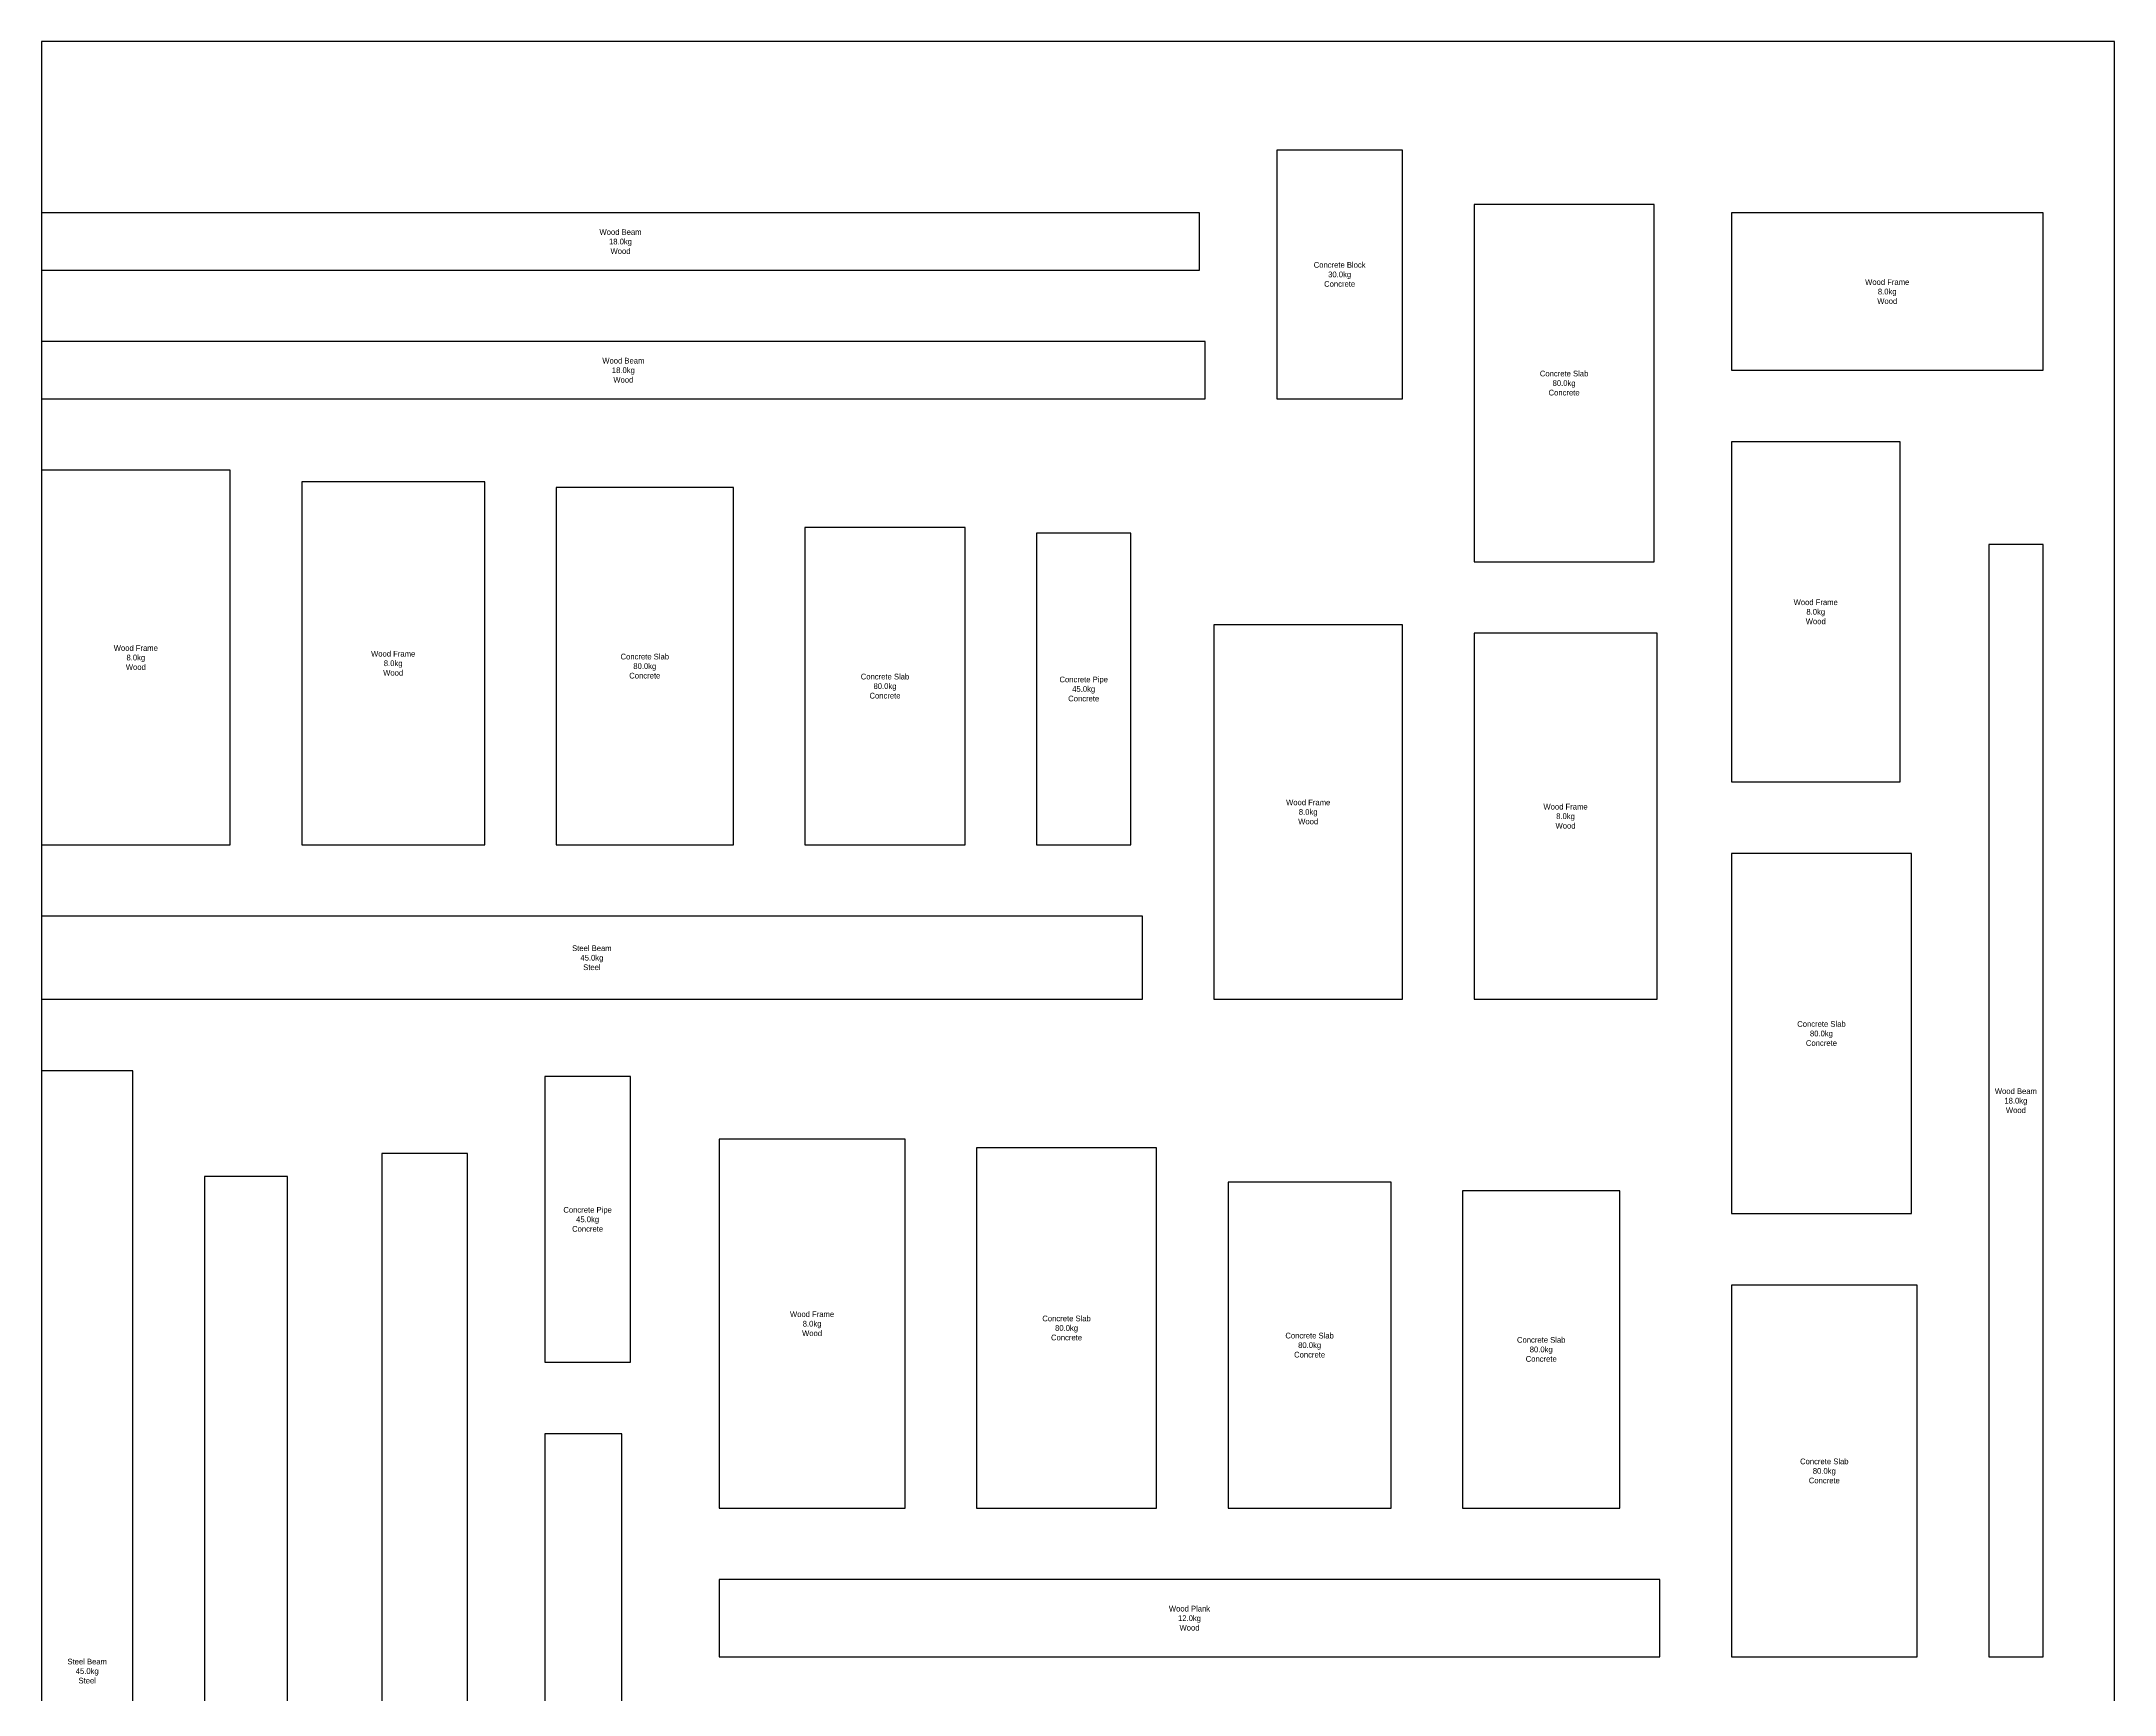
# Model space of a CAD drawing. Header units: metres. Extents: x 0 to 725, y 0 to 5950.
# Drawn here: x 0 to 725, y 2372 to 2950 of the extents above; entities that cross this region are included whole.
import ezdxf

# ---------------------------------------------------------------- set-up
doc = ezdxf.new("R2010")
doc.units = ezdxf.units.M

msp = doc.modelspace()

# ---------------------------------------------------------------- linework, layer by layer
for points in [[(0, 1500), (725, 1500), (725, 2950), (0, 2950), (0, 1500)], [(432, 2825), (476, 2825), (476, 2912), (432, 2912), (432, 2825)], [(501, 2768), (564, 2768), (564, 2893), (501, 2893), (501, 2768)], [(0, 2870), (405, 2870), (405, 2890), (0, 2890), (0, 2870)], [(591, 2835), (700, 2835), (700, 2890), (591, 2890), (591, 2835)], [(0, 2825), (407, 2825), (407, 2845), (0, 2845), (0, 2825)], [(591, 2691), (650, 2691), (650, 2810), (591, 2810), (591, 2691)], [(0, 2669), (66, 2669), (66, 2800), (0, 2800), (0, 2669)], [(91, 2669), (155, 2669), (155, 2796), (91, 2796), (91, 2669)], [(180, 2669), (242, 2669), (242, 2794), (180, 2794), (180, 2669)], [(267, 2669), (323, 2669), (323, 2780), (267, 2780), (267, 2669)], [(348, 2669), (381, 2669), (381, 2778), (348, 2778), (348, 2669)], [(681, 2385), (700, 2385), (700, 2774), (681, 2774), (681, 2385)], [(410, 2615), (476, 2615), (476, 2746), (410, 2746), (410, 2615)], [(501, 2615), (565, 2615), (565, 2743), (501, 2743), (501, 2615)], [(591, 2540), (654, 2540), (654, 2666), (591, 2666), (591, 2540)], [(0, 2615), (385, 2615), (385, 2644), (0, 2644), (0, 2615)], [(0, 2170), (32, 2170), (32, 2590), (0, 2590), (0, 2170)], [(176, 2488), (206, 2488), (206, 2588), (176, 2588), (176, 2488)], [(119, 2166), (149, 2166), (149, 2561), (119, 2561), (119, 2166)], [(237, 2437), (302, 2437), (302, 2566), (237, 2566), (237, 2437)], [(327, 2437), (390, 2437), (390, 2563), (327, 2563), (327, 2437)], [(57, 2165), (86, 2165), (86, 2553), (57, 2553), (57, 2165)], [(415, 2437), (472, 2437), (472, 2551), (415, 2551), (415, 2437)], [(497, 2437), (552, 2437), (552, 2548), (497, 2548), (497, 2437)], [(591, 2385), (656, 2385), (656, 2515), (591, 2515), (591, 2385)], [(176, 2139), (203, 2139), (203, 2463), (176, 2463), (176, 2139)], [(237, 2385), (566, 2385), (566, 2412), (237, 2412), (237, 2385)]]:
    msp.add_lwpolyline(points, close=True)

# ---------------------------------------------------------------- texts
at = {"char_height": 2, "attachment_point": 5}
for s, insert in [('Wood Beam\\P18.0kg\\PWood', (202.5, 2880)), ('Concrete Block\\P30.0kg\\PConcrete', (454, 2868.5)), ('Wood Frame\\P8.0kg\\PWood', (645.5, 2862.5)), ('Wood Beam\\P18.0kg\\PWood', (203.5, 2835)), ('Concrete Slab\\P80.0kg\\PConcrete', (532.5, 2830.5)), ('Wood Frame\\P8.0kg\\PWood', (620.5, 2750.5)), ('Wood Frame\\P8.0kg\\PWood', (33, 2734.5)), ('Wood Frame\\P8.0kg\\PWood', (123, 2732.5)), ('Concrete Slab\\P80.0kg\\PConcrete', (211, 2731.5)), ('Concrete Slab\\P80.0kg\\PConcrete', (295, 2724.5)), ('Concrete Pipe\\P45.0kg\\PConcrete', (364.5, 2723.5)), ('Wood Frame\\P8.0kg\\PWood', (443, 2680.5)), ('Wood Frame\\P8.0kg\\PWood', (533, 2679)), ('Steel Beam\\P45.0kg\\PSteel', (192.5, 2629.5)), ('Concrete Slab\\P80.0kg\\PConcrete', (622.5, 2603)), ('Wood Beam\\P18.0kg\\PWood', (690.5, 2579.5)), ('Concrete Pipe\\P45.0kg\\PConcrete', (191, 2538)), ('Wood Frame\\P8.0kg\\PWood', (269.5, 2501.5)), ('Concrete Slab\\P80.0kg\\PConcrete', (358.5, 2500)), ('Concrete Slab\\P80.0kg\\PConcrete', (443.5, 2494)), ('Concrete Slab\\P80.0kg\\PConcrete', (524.5, 2492.5)), ('Concrete Slab\\P80.0kg\\PConcrete', (623.5, 2450)), ('Wood Plank\\P12.0kg\\PWood', (401.5, 2398.5)), ('Steel Beam\\P45.0kg\\PSteel', (16, 2380))]:
    msp.add_mtext(s, dxfattribs=dict(at, insert=insert))

doc.saveas('drawing.dxf')
